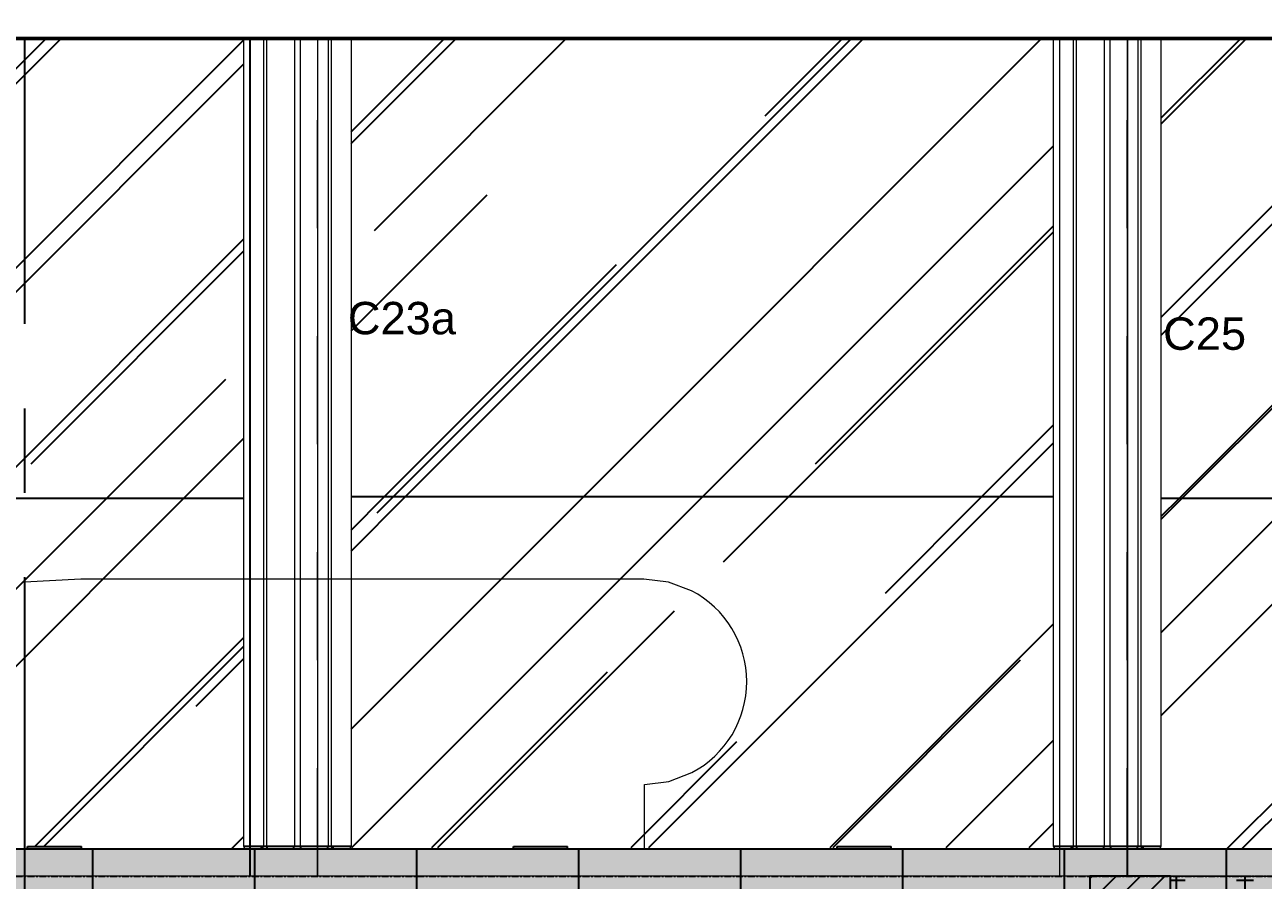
# Model space of a CAD drawing. Header units: millimetres. Extents: x 652937 to 1670132, y 1473552 to 2851037.
# Drawn here: x 775008 to 779596, y 1514505 to 1517673 of the extents above; entities that cross this region are included whole.
import ezdxf
from ezdxf.enums import TextEntityAlignment as Align
from ezdxf.xclip import XClip

# ---------------------------------------------------------------- set-up
doc = ezdxf.new("R2010")
doc.units = ezdxf.units.MM
doc.header["$XCLIPFRAME"] = 0
for name, pattern in [('Grid Line', [22.225, 12.7, -3.175, 3.175, -3.175]), ('TA_GL_005.00000', [13.75, 5, -1.25, 1.25, -1.25, 5]), ('XKITLINE00', [0]), ('XKITLINE02', [4, 2, -2])]:
    doc.linetypes.add(name, pattern=pattern)
for name, color, linetype in [('000 - 0_HIDE_OBJ_FRAMING_DEF_SUB_1', 1, 'Continuous'), ('000 - 0_SYM_DWG_GRID-BUBBLE_MAIN_COLOR_1', 3, 'Continuous'), ('000 - 0_SYM_DWG_GRIDLINE_MAIN_COLOR_251', 251, 'Continuous'), ('CVA044__', 2, 'Continuous')]:
    doc.layers.add(name, color=color, linetype=linetype)
for name, color, linetype, lineweight in [('A-230-H_FLOOR', 2, 'Continuous', 25), ('A-230-M_FLOOR', 2, 'Continuous', 25), ('Part', 2, 'Continuous', 0), ('S-160-M_FOUND', 2, 'Continuous', 25), ('Z-230-A_LEVEL', 1, 'Continuous', 9)]:
    doc.layers.add(name, color=color, linetype=linetype, lineweight=lineweight)
doc.styles.add('Arial', font='arial.ttf')
doc.styles.add('TA', font='', dxfattribs={"height": 4.5})
doc.styles.get('TA').set_extended_font_data('Cordia New')
pattern_1 = [(45, (316145.4, 121030.8), (660.5113, 1761.362), [11676.29, -1556.84, 3892.097, -778.42]), (45, (316602.3, 122038.1), (-1282.4916, 181.641), [2335.258, -256.878, 4670.516, -583.815]), (45, (315952.77, 121773.86), (2493.4282, 3230.9986), [6227.355, -1089.787, 3113.678, -778.419])]

# ---------------------------------------------------------------- blocks, each defined once
blk = doc.blocks.new('PP18_ENT3_SE_ELE2-1')
at = {"layer": 'A-230-H_FLOOR'}
h = blk.add_hatch(dxfattribs=at)
h.set_pattern_fill('CROSS', color=1, scale=20)
h.set_pattern_definition([(0, (8480.07, 30), (127, 127), [63.5, -190.5]), (90, (8511.82, -1.75), (-127, 127), [63.5, -190.5])])
h.paths.add_polyline_path([(4245, 102150), (4245, 102450), (6390, 102450), (6390, 102150)])
at = {"layer": 'S-160-M_FOUND'}
h = blk.add_hatch(dxfattribs=at)
h.set_pattern_fill('ANSI31', color=251, scale=20, style=0)
h.set_pattern_definition([(45, (13948.25, 23453.17), (-44.90128, 44.90128), [])])
h.paths.add_polyline_path([(3945, 101750), (4245, 101750), (4245, 102450), (3945, 102450)])
at = {"color": 4}
blk.add_lwpolyline([(3945, 102450), (3945, 101750), (4245, 101750), (4245, 102450)], close=True, dxfattribs=at)
at = {"layer": 'A-230-M_FLOOR', "color": 4, "lineweight": 9}
for points in [[(1085, 102450), (1085, 114420), (835, 114420), (835, 102450)], [(4085, 106200), (4085, 102450), (3835, 102450), (3835, 106200)]]:
    blk.add_lwpolyline(points, dxfattribs=at)
at = {"layer": 'A-230-M_FLOOR', "color": 3, "lineweight": 9}
blk.add_lwpolyline([(3835, 102450), (-4915, 102450), (-4915, 103500), (-19710, 103500)], dxfattribs=at)
at = {"layer": 'A-230-M_FLOOR', "lineweight": 9}
blk.add_lwpolyline([(4245, 102450), (6390, 102450), (6390, 102150), (4245, 102150)], close=True, dxfattribs=at)
at = {"layer": 'Z-230-A_LEVEL', "linetype": 'Grid Line', "ltscale": 0.5}
blk.add_line((26089.2, 102450), (0, 102450), dxfattribs=at)
at = {"layer": 'CVA044__', "color": 3, "style": 'Arial'}
for s, p in [('C23a', (1196.7, 104456.7)), ('C25', (4217.1, 104399.3))]:
    blk.add_text(s, height=120, dxfattribs=at).set_placement(p)
blk = doc.blocks.new('*A25313604')
at = {"layer": 'Part', "linetype": 'XKITLINE00', "lineweight": 0}
blk.add_line((272.742408, 6.722868), (227.464039, 6.722868), dxfattribs=at)
blk = doc.blocks.new('*A25323605')
at = {"layer": 'Part', "linetype": 'XKITLINE00', "lineweight": 0}
for p, q in [((253.079308, 12.222871), (252.034026, 12.168089)), ((256.212361, 12.222871), (253.079308, 12.222871)), ((263.509825, 12.222871), (257.462361, 12.222871)), ((263.964699, 12.168621), (263.509825, 12.222871)), ((264.393373, 12.00709), (263.964699, 12.168621)), ((263.972554, 8.478578), (264.400536, 8.641933)), ((263.517915, 8.422392), (263.972554, 8.478578)), ((263.517915, 7.22287), (263.517915, 8.422392)), ((271.212361, 7.22287), (263.517915, 7.22287)), ((272.742408, 7.22287), (272.462361, 7.22287))]:
    blk.add_line(p, q, dxfattribs=at)
at = {"layer": 'Part', "linetype": 'XKITLINE02', "lineweight": 0}
for p, q in [((257.462361, 12.222871), (256.212361, 12.222871)), ((272.462361, 7.22287), (271.212361, 7.22287))]:
    blk.add_line(p, q, dxfattribs=at)
at = {"layer": 'Part', "linetype": 'XKITLINE00', "lineweight": 0}
blk.add_arc((263.513869, 10.322632), 1.900243, 297.814281, 62.429654, dxfattribs=at)
blk = doc.blocks.new('*A25573630')
at = {"layer": 'Part', "linetype": 'XKITLINE00', "lineweight": 0}
for p, q in [((271.212359, 31.472868), (271.212361, 31.472868)), ((271.212361, 6.722868), (271.212361, 31.472868)), ((272.462361, 31.472868), (271.212361, 31.472868)), ((272.462359, 31.472868), (272.462361, 31.472868)), ((272.462361, 31.472868), (272.462361, 6.722868)), ((271.212359, 6.722868), (271.212361, 6.722868)), ((272.462361, 6.722868), (271.212361, 6.722868)), ((272.462359, 6.722868), (272.462361, 6.722868))]:
    blk.add_line(p, q, dxfattribs=at)
at = {"layer": 'Part', "linetype": 'XKITLINE02', "lineweight": 0}
for p, q in [((271.212359, 6.722868), (271.212359, 31.472868)), ((271.212361, 31.472868), (271.212359, 31.472868)), ((272.462359, 6.722868), (272.462359, 31.472868)), ((271.212361, 6.722868), (271.212359, 6.722868))]:
    blk.add_line(p, q, dxfattribs=at)
blk = doc.blocks.new('*A27853858')
at = {"layer": 'Part', "linetype": 'XKITLINE02', "lineweight": 0}
for p, q in [((272.742408, 6.722868), (271.842336, 6.722868)), ((271.842337, 3.222868), (271.842337, 6.722868)), ((271.842336, 3.222868), (272.742408, 3.222868))]:
    blk.add_line(p, q, dxfattribs=at)
blk = doc.blocks.new('*A27913864')
at = {"layer": 'Part', "linetype": 'XKITLINE00', "lineweight": 0}
for p, q in [((256.212359, 31.472868), (256.212361, 31.472868)), ((256.212361, 6.722868), (256.212361, 31.472868)), ((257.462361, 31.472868), (256.212361, 31.472868)), ((257.462359, 31.472868), (257.462361, 31.472868)), ((257.462361, 31.472868), (257.462361, 6.722868)), ((256.212359, 6.722868), (256.212361, 6.722868)), ((257.462361, 6.722868), (256.212361, 6.722868)), ((257.462359, 6.722868), (257.462361, 6.722868))]:
    blk.add_line(p, q, dxfattribs=at)
at = {"layer": 'Part', "linetype": 'XKITLINE02', "lineweight": 0}
for p, q in [((256.212359, 6.722868), (256.212359, 31.472868)), ((256.212361, 31.472868), (256.212359, 31.472868)), ((257.462359, 6.722868), (257.462359, 31.472868)), ((256.212361, 6.722868), (256.212359, 6.722868))]:
    blk.add_line(p, q, dxfattribs=at)
blk = doc.blocks.new('PP18_ENT3_SE_ELE2-2')
at = {"lineweight": 0, "xscale": 200, "yscale": 200, "zscale": 200}
for name in ['*A27913864', '*A25573630', '*A25323605', '*A25313604', '*A27853858']:
    blk.add_blockref(name, (-50408.4678, 101105.4264), dxfattribs=at)
blk = doc.blocks.new('*U6169')
at = {"layer": '000 - 0_SYM_DWG_GRIDLINE_MAIN_COLOR_251', "linetype": 'ByBlock', "ltscale": 5}
blk.add_line((16, 0), (-308.662, 0), dxfattribs=at)
at = {"style": 'TA', "flags": 1}
blk.add_attdef('LOCATION', (6, -6), '', height=4.5, rotation=270, dxfattribs=at)
at = {"layer": '000 - 0_SYM_DWG_GRID-BUBBLE_MAIN_COLOR_1', "style": 'Arial'}
blk.add_attdef('GRID-HEAD', text='', height=4, rotation=90, dxfattribs=at).set_placement((50, 0), align=Align.MIDDLE_CENTER)
blk = doc.blocks.new('*U6164')
at = {"layer": '000 - 0_SYM_DWG_GRIDLINE_MAIN_COLOR_251', "linetype": 'ByBlock', "ltscale": 5}
blk.add_line((200, 0), (-30071, 0), dxfattribs=at)
at = {"style": 'TA', "flags": 1}
blk.add_attdef('LOCATION', (6, -6), '', height=4.5, rotation=270, dxfattribs=at)
blk = doc.blocks.new('W-1-PP18-ST_ENT3_REV02_20260413-044638_PP18_ENT3_ELE2-DIM')
at = {"layer": '000 - 0_SYM_DWG_GRIDLINE_MAIN_COLOR_251', "color": 6, "linetype": 'TA_GL_005.00000', "xscale": 50, "yscale": 50, "zscale": 50, "rotation": 270}
blk.add_blockref('*U6169', (0, 100920), dxfattribs=at)
at = {"layer": '000 - 0_SYM_DWG_GRIDLINE_MAIN_COLOR_251', "color": 6, "linetype": 'TA_GL_005.00000', "rotation": 180}
blk.add_blockref('*U6164', (-21271, 102450), dxfattribs=at)
blk = doc.blocks.new('DPA_Flood board Plan_Plate - DPA_Flood board Plan_Plate-20217323-ENT 3 ELE-2 Sheet')
at = {"layer": '000 - 0_HIDE_OBJ_FRAMING_DEF_SUB_1'}
for p, q in [((-178988.5, 102560), (-178788.5, 102560)), ((-178988.5, 102550), (-178988.5, 102560)), ((-178788.5, 102550), (-178788.5, 102560))]:
    blk.add_line(p, q, dxfattribs=at)
blk = doc.blocks.new('*U7321')
blk.add_wipeout([(0, 0), (12752.6, 0), (12752.6, 6), (0, 6)])
at = {"color": 0}
blk.add_lwpolyline([(0, 0), (12752.6, 0), (12752.6, 6), (0, 6)], close=True, dxfattribs=at)
blk = doc.blocks.new('*U7322')
blk.add_wipeout([(0, 0), (12752.6, 0), (12752.6, 169), (0, 169)])
at = {"color": 0}
blk.add_lwpolyline([(0, 0), (12752.6, 0), (12752.6, 169), (0, 169)], close=True, dxfattribs=at)
blk = doc.blocks.new('Railing - Railing-18094179-ENT 3 ELE-4 Sheet')
at = {"layer": '000 - 0_HIDE_OBJ_FRAMING_DEF_SUB_1'}
h = blk.add_hatch(dxfattribs=at)
h.set_pattern_fill('FP_13', color=256, style=0, pattern_type=2)
h.set_pattern_definition(pattern_1)
h.paths.add_polyline_path([(181187.3, 103850), (183789.7, 103850), (183788.7, 105547), (183774, 105547), (183774, 105550), (182364, 105550), (182364, 105547), (182274, 105547), (182274, 105550), (181187.3, 105550), (181187.3, 103977.1)])
h = blk.add_hatch(dxfattribs=at)
h.set_pattern_fill('FP_13', color=256, style=0, pattern_type=2)
h.set_pattern_definition(pattern_1)
h.paths.add_polyline_path([(182653.1, 102550), (182988.5, 102550), (182988.5, 102560), (183188.5, 102560), (183188.5, 102550), (183792.2, 102550), (183792.2, 102560), (183789.7, 102560), (183789.7, 103850), (181187.3, 103850), (181187.3, 102560), (181184.7, 102560), (181184.7, 102550), (181788.5, 102550), (181788.5, 102560), (181988.5, 102560), (181988.5, 102550), (182567, 102550)])
blk.add_line((181187.3, 103850), (183789.7, 103850), dxfattribs=at)
blk = doc.blocks.new('C-1-PP18-AR-2340-01-C_20260413-231939_PP18_ENT3_EX-ELE2')
at = {"layer": '000 - 0_HIDE_OBJ_FRAMING_DEF_SUB_1'}
h = blk.add_hatch(dxfattribs=at)
h.set_pattern_fill('FP_25', color=256, style=0, pattern_type=2)
h.set_pattern_definition([(0, (186823.404, -200), (35.282, 70.564), [7.823, -62.741])])
h.paths.add_polyline_path([(-20009, 102250), (6440, 102250), (6440, 102550), (-20009, 102550), (-20009, 102333.2)])
h = blk.add_hatch(dxfattribs=at)
h.set_pattern_fill('FP_27', color=256, style=0, pattern_type=2)
h.set_pattern_definition([(90, (6060, 101150), (-600, 4e-14), [])])
h.paths.add_polyline_path([(-20009, 102250), (6440, 102250), (6440, 102550), (-20009, 102550), (-20009, 102333.2)])
at = {"layer": '000 - 0_HIDE_OBJ_FRAMING_DEF_SUB_1', "lineweight": 9}
for p, q in [((760, 106200), (760, 104050)), ((835, 104050), (835, 106200)), ((845, 106200), (845, 104050)), ((950, 104050), (950, 106200)), ((970, 106200), (970, 104050)), ((1075, 104050), (1075, 106200)), ((1085, 106200), (1085, 104050)), ((1160, 104050), (1160, 106200)), ((3760, 106200), (3760, 104050)), ((3835, 104050), (3835, 106200)), ((3845, 106200), (3845, 104050)), ((3950, 104050), (3950, 106200)), ((3970, 106200), (3970, 104050)), ((4075, 104050), (4075, 106200)), ((4085, 106200), (4085, 104050)), ((4160, 104050), (4160, 106200)), ((760, 104050), (760, 102560)), ((835, 102560), (835, 104050)), ((845, 104050), (845, 102560)), ((950, 102560), (950, 104050)), ((970, 104050), (970, 102560)), ((1075, 102560), (1075, 104050)), ((1085, 104050), (1085, 102560)), ((1160, 102560), (1160, 104050)), ((3760, 104050), (3760, 102560)), ((3835, 102560), (3835, 104050)), ((3845, 104050), (3845, 102560)), ((3950, 102560), (3950, 104050)), ((3970, 104050), (3970, 102560)), ((4075, 102560), (4075, 104050)), ((4085, 104050), (4085, 102560)), ((4160, 102560), (4160, 104050)), ((763, 102560), (763, 102550)), ((1157, 102550), (1157, 102560)), ((3763, 102560), (3763, 102550)), ((4157, 102550), (4157, 102560))]:
    blk.add_line(p, q, dxfattribs=at)
at = {"layer": '000 - 0_HIDE_OBJ_FRAMING_DEF_SUB_1'}
for p, q in [((7040, 102550), (-4915, 102550)), ((760, 102560), (761, 102560)), ((824.3, 102560), (760, 102560)), ((827.2, 102560), (824.3, 102560)), ((827.2, 102550), (827.2, 102560)), ((832, 102560), (827.2, 102560)), ((832, 102550), (832, 102560)), ((835, 102560), (832, 102560)), ((845, 102560), (835, 102560)), ((848, 102560), (845, 102560)), ((848, 102550), (848, 102560)), ((948, 102560), (848, 102560)), ((947, 102550), (947, 102560)), ((950, 102560), (948, 102560)), ((952, 102560), (950, 102560)), ((968, 102560), (952, 102560)), ((970, 102560), (968, 102560)), ((972, 102560), (970, 102560)), ((1072, 102560), (972, 102560)), ((973, 102550), (973, 102560)), ((1072, 102550), (1072, 102560)), ((1075, 102560), (1072, 102560)), ((1085, 102560), (1075, 102560)), ((1088, 102560), (1085, 102560)), ((1088, 102550), (1088, 102560)), ((1092.8, 102560), (1088, 102560)), ((1092.8, 102550), (1092.8, 102560)), ((1095.7, 102560), (1092.8, 102560)), ((1160, 102560), (1095.7, 102560)), ((1159, 102560), (1160, 102560)), ((3760, 102560), (3761, 102560)), ((3824.3, 102560), (3760, 102560)), ((3827.2, 102560), (3824.3, 102560)), ((3827.2, 102550), (3827.2, 102560)), ((3832, 102560), (3827.2, 102560)), ((3832, 102550), (3832, 102560)), ((3835, 102560), (3832, 102560)), ((3845, 102560), (3835, 102560)), ((3848, 102560), (3845, 102560)), ((3848, 102550), (3848, 102560)), ((3948, 102560), (3848, 102560)), ((3947, 102550), (3947, 102560)), ((3950, 102560), (3948, 102560)), ((3952, 102560), (3950, 102560)), ((3968, 102560), (3952, 102560)), ((3970, 102560), (3968, 102560)), ((3972, 102560), (3970, 102560)), ((4072, 102560), (3972, 102560)), ((3973, 102550), (3973, 102560)), ((4072, 102550), (4072, 102560)), ((4075, 102560), (4072, 102560)), ((4085, 102560), (4075, 102560)), ((4088, 102560), (4085, 102560)), ((4088, 102550), (4088, 102560)), ((4092.8, 102560), (4088, 102560)), ((4092.8, 102550), (4092.8, 102560)), ((4095.7, 102560), (4092.8, 102560)), ((4160, 102560), (4095.7, 102560)), ((4159, 102560), (4160, 102560))]:
    blk.add_line(p, q, dxfattribs=at)
for p in [(178948.5, 0), (180748.5, 0), (181948.5, 0)]:
    blk.add_blockref('DPA_Flood board Plan_Plate - DPA_Flood board Plan_Plate-20217323-ENT 3 ELE-2 Sheet', p, dxfattribs=at)
at = {"color": 1}
blk.add_blockref('*U7321', (-4913, 105550), dxfattribs=at)
blk.add_blockref('*U7322', (-4913, 105556), dxfattribs=at)
at = {"layer": '000 - 0_HIDE_OBJ_FRAMING_DEF_SUB_1'}
for p in [(-183028.5, 0), (-180028.5, 6)]:
    blk.add_blockref('Railing - Railing-18094179-ENT 3 ELE-4 Sheet', p, dxfattribs=at)
ref = blk.add_blockref('Railing - Railing-18094179-ENT 3 ELE-4 Sheet', (-177028.5, 0), dxfattribs=at)
XClip(ref).set_block_clipping_path([(181188.4657445243, 102550.0000000001), (183462.4657374673, 105550.0000000001)])

msp = doc.modelspace()

# ---------------------------------------------------------------- block references
at = {"color": 6}
ref = msp.add_blockref('PP18_ENT3_SE_ELE2-2', (775008.1769, 1412070.4203), dxfattribs=at)
XClip(ref).set_block_clipping_path([(-26088.7758649617, 100920), (12661.2241350383, 117178.2602934372)])

# ---------------------------------------------------------------- next in the draw order: block references
ref = msp.add_blockref('PP18_ENT3_SE_ELE2-1', (775008.1769, 1412070.4203), dxfattribs=at)
XClip(ref).set_block_clipping_path([(-21816.709593582, 100920), (8800.0000001194, 118767.7153737911)])

# ---------------------------------------------------------------- next in the draw order: block references
msp.add_blockref('W-1-PP18-ST_ENT3_REV02_20260413-044638_PP18_ENT3_ELE2-DIM', (775008.1769, 1412070.4203), dxfattribs=at)

# ---------------------------------------------------------------- next in the draw order: block references
msp.add_blockref('C-1-PP18-AR-2340-01-C_20260413-231939_PP18_ENT3_EX-ELE2', (775058.1769, 1412070.4203))

doc.saveas('drawing.dxf')
